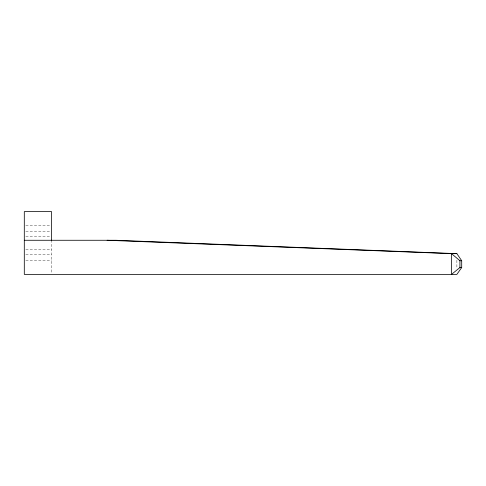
<?xml version="1.0" encoding="UTF-8"?>
<svg xmlns="http://www.w3.org/2000/svg" width="486" height="486" viewBox="0 0 486 486"><rect width="100%" height="100%" fill="white"/><g stroke="black" fill="none" stroke-linecap="round" stroke-linejoin="round"><path stroke-width="0.36" stroke-dasharray="2.43 1.82" d="M25.813 225.267L50.064 225.267M25.813 231.403L50.064 231.403M25.813 236.178L50.064 236.178M25.813 249.822L51.583 249.822M25.813 254.597L51.583 254.597M25.813 260.733L51.583 260.733M456.883 260.314L456.883 268.454M51.583 239.999L51.583 273.618"/><path stroke-width="0.73" d="M24.3 240.272L115.941 240.272L456.883 253.656L461.7 260.733L461.7 267.555L456.883 274.377L24.3 274.377L24.3 211.623L51.583 211.623L51.583 240.376M461.7 267.555L459.932 267.555L451.518 274.377L451.518 253.656L107.114 240.272M456.883 253.656L451.518 253.656L459.932 260.733L461.7 260.733M459.932 260.733L459.932 267.555"/></g></svg>
